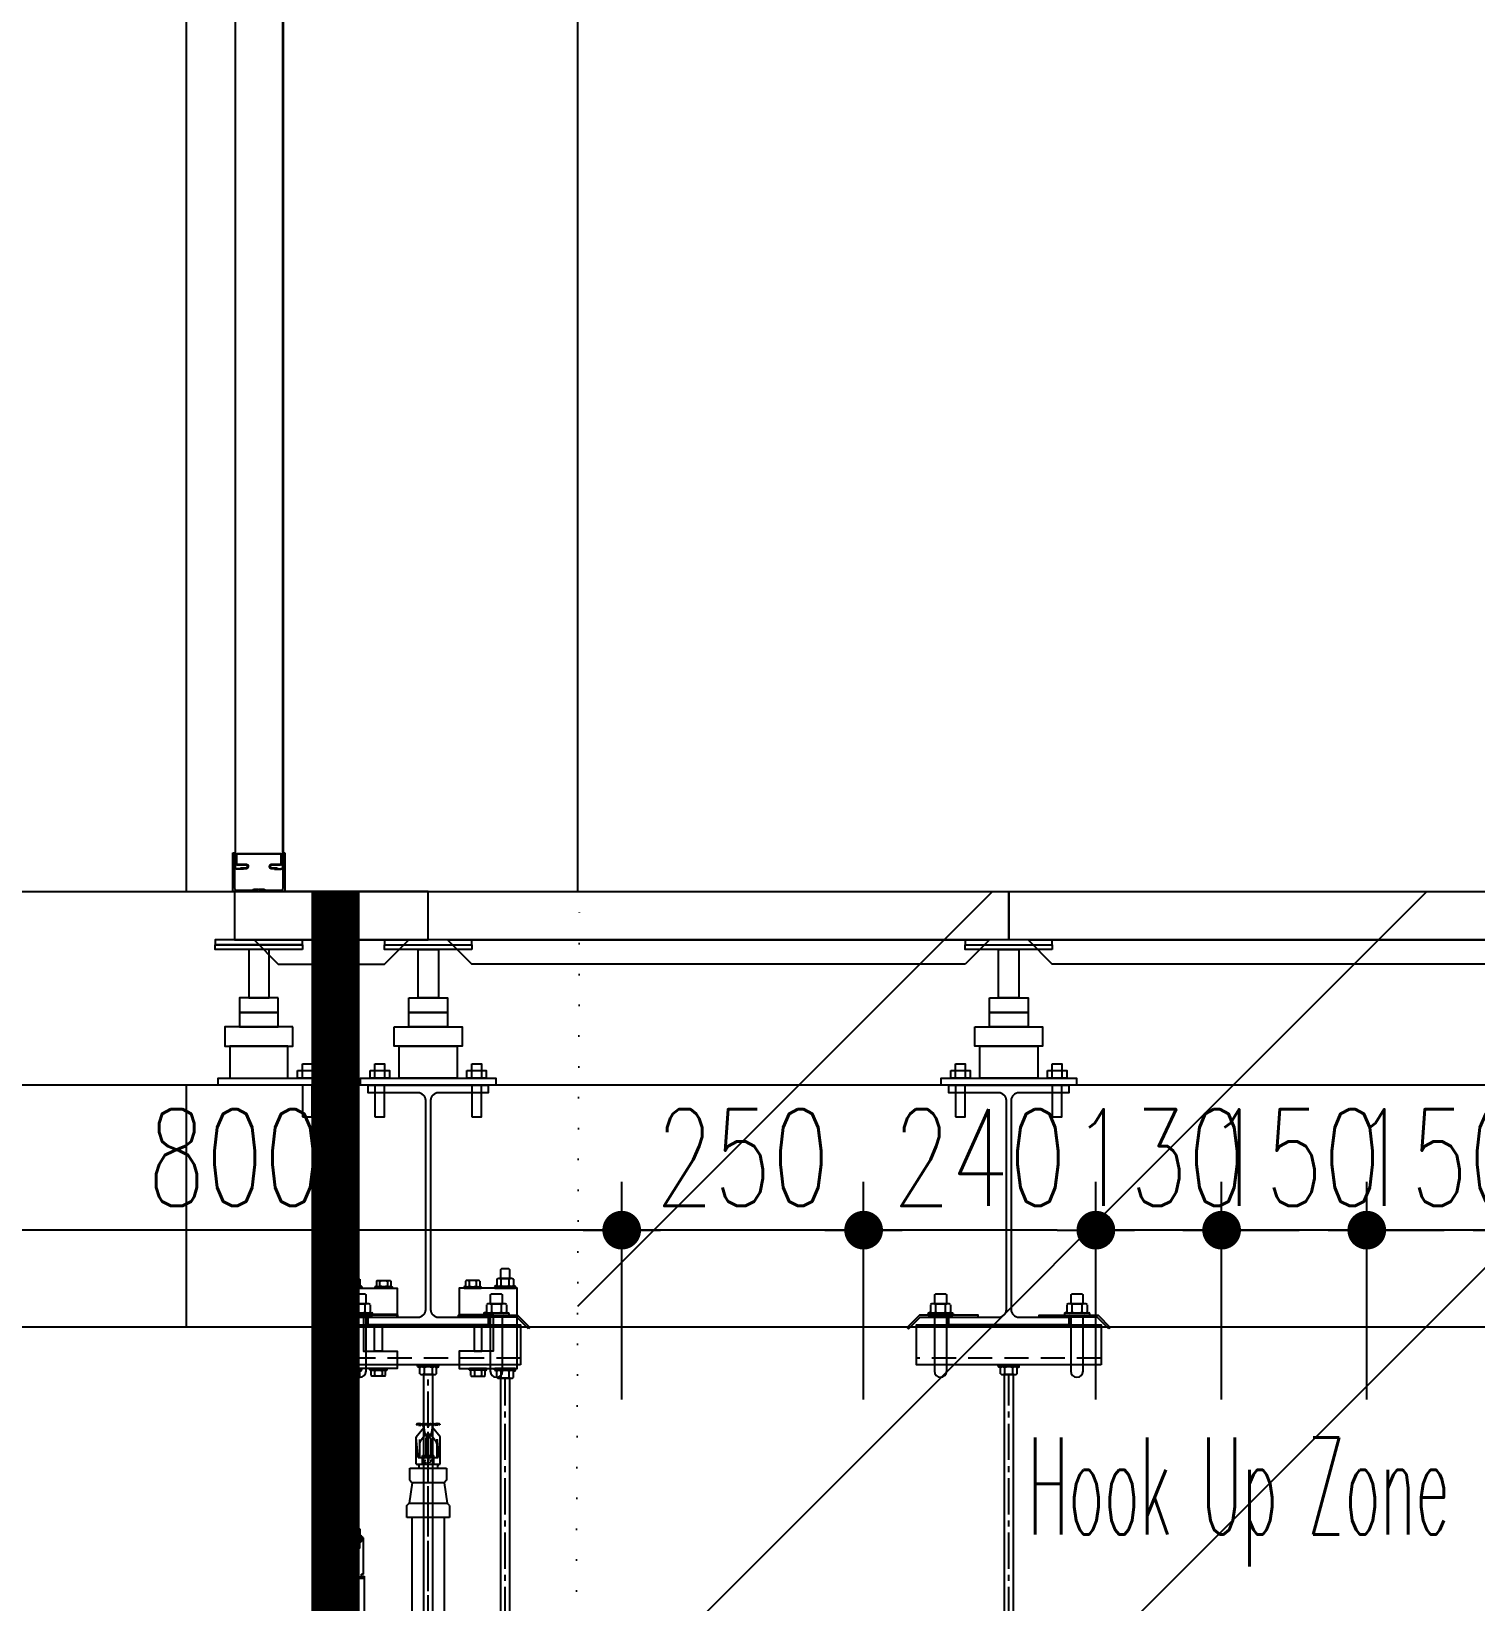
# Model space of a CAD drawing. Header units: millimetres. Extents: x -192235 to 515711, y 45168 to 947868.
# Drawn here: x 160190 to 161682, y 465966 to 467589 of the extents above; entities that cross this region are included whole.
import ezdxf
from ezdxf.enums import TextEntityAlignment as Align

# ---------------------------------------------------------------- set-up
doc = ezdxf.new("R2010")
doc.units = ezdxf.units.MM
doc.header["$LTSCALE"] = 1000
doc.header["$PDMODE"] = 1
for name, pattern in [('CENTER2', [1.125, 0.75, -0.125, 0.125, -0.125]), ('DOT2', [3.175, 0, -3.175]), ('HIDDEN', [0.375, 0.25, -0.125]), ('TPH12-SEC-@20-1$0$CENTERK5', [6.916, 6.667, -0.083, 0.083, -0.083])]:
    doc.linetypes.add(name, pattern=pattern)
for name, color, linetype in [('0-LEVEL LINE', 4, 'DOT2'), ('0-tool', 1, 'Continuous'), ('FS-EQ', 10, 'Continuous'), ('FS-LINE', 10, 'Continuous'), ('FS-Support-1', 2, 'Continuous'), ('LED-Light-L25', 7, 'Continuous'), ('LIGHTING', 2, 'Continuous'), ('LIGHTING-W', 7, 'Continuous'), ('M-DIM', 1, 'Continuous'), ('SM-SEC-Cm$0$SUPPORT', 2, 'Continuous'), ('SUPPORT', 2, 'Continuous'), ('TPH12-SEC-@20-1$0$H-SIN', 252, 'TPH12-SEC-@20-1$0$CENTERK5'), ('TPH12-SEC-@20-1$0$KABE1', 252, 'Continuous'), ('TPH12-SEC-@20-1$0$STEEL-NEDA', 252, 'Continuous'), ('TPH12-SEC-@20-1$0$STEEL3', 252, 'Continuous'), ('WY-J-D', 2, 'Continuous'), ('WY-J-U', 2, 'Continuous'), ('YCD-Xfa-Sec-24$0$partition-S', 3, 'Continuous'), ('YCD-Xfa-Sec-24$0$Raised Floor', 1, 'Continuous'), ('YCD-Xfa-Sec-24$0$SEC-RF', 1, 'Continuous'), ('YFM1P-短$0$M-FOUN', 252, 'Continuous')]:
    doc.layers.add(name, color=color, linetype=linetype)
doc.styles.add('aa-txt', font='simplex.shx', dxfattribs={"width": 0.7, "bigfont": 'chineset.shx'})
doc.styles.add('ROMAND', font='romand', dxfattribs={"height": 5})
doc.dimstyles.new('50-DIM', dxfattribs={"dimscale": 50, "dimtxt": 2, "dimasz": 0.8, "dimexe": 1, "dimexo": 1, "dimgap": 0.5, "dimtad": 1, "dimdec": 0, "dimdsep": 46, "dimtxsty": 'aa-txt', "dimblk": 'DOT', "dimcen": 5, "dimclrd": 256, "dimclre": 256, "dimclrt": 256, "dimadec": 0, "dimazin": 0, "dimtfac": 1, "dimtdec": 0, "dimtix": 1, "dimtmove": 2, "dimatfit": 3, "dimldrblk": 'DOT', "dimfxl": 1, "dimtolj": 1, "dimtzin": 0, "dimarcsym": 0})

# ---------------------------------------------------------------- blocks, each defined once
blk = doc.blocks.new('TPH12-SEC-@20-1')
at = {"layer": 'TPH12-SEC-@20-1$0$H-SIN'}
blk.add_line((83854.8, 466700), (201769.6, 466700), dxfattribs=at)
at = {"layer": 'TPH12-SEC-@20-1$0$KABE1'}
blk.add_lwpolyline([(162390, 466700), (162390, 466500), (154600, 466500), (154600, 466700), (162390, 466700)], dxfattribs=at)
at = {"layer": 'TPH12-SEC-@20-1$0$STEEL-NEDA'}
for points in [[(160538, 466500), (160662, 466500), (160662, 466492), (160610.5, 466492, 0.414214), (160602.5, 466484), (160602.5, 466268, 0.414214), (160610.5, 466260), (160662, 466260), (160662, 466252), (160538, 466252), (160538, 466260), (160589.5, 466260, 0.414214), (160597.5, 466268), (160597.5, 466484, 0.414214), (160589.5, 466492), (160538, 466492)], [(161138, 466500), (161262, 466500), (161262, 466492), (161210.5, 466492, 0.414214), (161202.5, 466484), (161202.5, 466268, 0.414214), (161210.5, 466260), (161262, 466260), (161262, 466252), (161138, 466252), (161138, 466260), (161189.5, 466260, 0.414214), (161197.5, 466268), (161197.5, 466484, 0.414214), (161189.5, 466492), (161138, 466492)]]:
    blk.add_lwpolyline(points, format="xyb", close=True, dxfattribs=at)
at = {"layer": 'TPH12-SEC-@20-1$0$STEEL3'}
for p, q in [((160350, 475650), (160350, 466700)), ((160350, 466500), (160350, 466250)), ((160000, 466250), (175000, 466250))]:
    blk.add_line(p, q, dxfattribs=at)
blk = doc.blocks.new('DOT')
at = {"color": 0}
blk.add_line((-1, 0), (1, 0), dxfattribs=at)
at = {"color": 3, "const_width": 0.5}
blk.add_lwpolyline([(-0.25, 0, 1), (0.25, 0, 1)], format="xyb", close=True, dxfattribs=at)
blk = doc.blocks.new('*D106')
at = {"layer": 'DEFPOINTS', "color": 0, "transparency": 16777216}
for p in [(160000, 466350), (160000, 466125), (160800, 466125)]:
    blk.add_point(p, dxfattribs=at)
at = {"layer": 'M-DIM', "lineweight": -2, "transparency": 16777216}
for p, q in [((160000, 466175), (160000, 466400)), ((160800, 466175), (160800, 466400)), ((160760, 466350), (160040, 466350))]:
    blk.add_line(p, q, dxfattribs=at)
at = {"layer": 'M-DIM', "lineweight": -2, "transparency": 16777216, "xscale": 40, "yscale": 40, "zscale": 40, "rotation": 180}
blk.add_blockref('DOT', (160000, 466350), dxfattribs=at)
at = {"layer": 'M-DIM', "lineweight": -2, "transparency": 16777216, "xscale": 40, "yscale": 40, "zscale": 40}
blk.add_blockref('DOT', (160800, 466350), dxfattribs=at)
at = {"layer": 'M-DIM', "transparency": 16777216, "insert": (160400, 466425), "char_height": 100, "attachment_point": 5, "style": 'aa-txt'}
blk.add_mtext('\\A1;800', dxfattribs=at)
blk = doc.blocks.new('_Dot')
at = {"color": 0, "linetype": 'ByBlock', "lineweight": -2}
blk.add_line((-0.5, 0), (-1, 0), dxfattribs=at)
at = {"color": 0, "linetype": 'ByBlock', "const_width": 0.5}
blk.add_lwpolyline([(-0.25, 0, 1), (0.25, 0, 1)], format="xyb", close=True, dxfattribs=at)
blk = doc.blocks.new('*D107')
at = {"layer": 'DEFPOINTS', "color": 0, "transparency": 16777216}
for p in [(160800, 466350), (160800, 466125), (161050, 466125)]:
    blk.add_point(p, dxfattribs=at)
at = {"layer": 'M-DIM', "lineweight": -2, "transparency": 16777216}
for p, q in [((160800, 466175), (160800, 466400)), ((161050, 466175), (161050, 466400)), ((161010, 466350), (160840, 466350))]:
    blk.add_line(p, q, dxfattribs=at)
at = {"layer": 'M-DIM', "lineweight": -2, "transparency": 16777216, "xscale": 40, "yscale": 40, "zscale": 40, "rotation": 180}
blk.add_blockref('DOT', (160800, 466350), dxfattribs=at)
at = {"layer": 'M-DIM', "lineweight": -2, "transparency": 16777216, "xscale": 40, "yscale": 40, "zscale": 40}
blk.add_blockref('DOT', (161050, 466350), dxfattribs=at)
at = {"layer": 'M-DIM', "transparency": 16777216, "insert": (160925, 466425), "char_height": 100, "attachment_point": 5, "style": 'aa-txt'}
blk.add_mtext('\\A1;250', dxfattribs=at)
blk = doc.blocks.new('*D117')
at = {"layer": 'DEFPOINTS', "color": 0, "transparency": 16777216}
for p in [(161050, 466350), (161050, 466125), (161290, 466125)]:
    blk.add_point(p, dxfattribs=at)
at = {"layer": 'M-DIM', "lineweight": -2, "transparency": 16777216}
for p, q in [((161050, 466175), (161050, 466400)), ((161290, 466175), (161290, 466400)), ((161250, 466350), (161090, 466350))]:
    blk.add_line(p, q, dxfattribs=at)
at = {"layer": 'M-DIM', "lineweight": -2, "transparency": 16777216, "xscale": 40, "yscale": 40, "zscale": 40, "rotation": 180}
blk.add_blockref('DOT', (161050, 466350), dxfattribs=at)
at = {"layer": 'M-DIM', "lineweight": -2, "transparency": 16777216, "xscale": 40, "yscale": 40, "zscale": 40}
blk.add_blockref('DOT', (161290, 466350), dxfattribs=at)
at = {"layer": 'M-DIM', "transparency": 16777216, "insert": (161170, 466425), "char_height": 100, "attachment_point": 5, "style": 'aa-txt'}
blk.add_mtext('\\A1;240', dxfattribs=at)
blk = doc.blocks.new('*D110')
at = {"layer": 'DEFPOINTS', "color": 0, "transparency": 16777216}
for p in [(161290, 466350), (161290, 466125), (161420, 466125)]:
    blk.add_point(p, dxfattribs=at)
at = {"layer": 'M-DIM', "lineweight": -2, "transparency": 16777216}
for p, q in [((161290, 466175), (161290, 466400)), ((161420, 466175), (161420, 466400)), ((161250, 466350), (161210, 466350)), ((161420, 466350), (161290, 466350)), ((161460, 466350), (161500, 466350))]:
    blk.add_line(p, q, dxfattribs=at)
at = {"layer": 'M-DIM', "lineweight": -2, "transparency": 16777216, "xscale": 40, "yscale": 40, "zscale": 40}
blk.add_blockref('DOT', (161290, 466350), dxfattribs=at)
at = {"layer": 'M-DIM', "lineweight": -2, "transparency": 16777216, "xscale": 40, "yscale": 40, "zscale": 40, "rotation": 180}
blk.add_blockref('DOT', (161420, 466350), dxfattribs=at)
at = {"layer": 'M-DIM', "transparency": 16777216, "insert": (161355, 466425), "char_height": 100, "attachment_point": 5, "style": 'aa-txt'}
blk.add_mtext('\\A1;130', dxfattribs=at)
blk = doc.blocks.new('*D111')
at = {"layer": 'DEFPOINTS', "color": 0, "transparency": 16777216}
for p in [(161420, 466350), (161420, 466125), (161570, 466125)]:
    blk.add_point(p, dxfattribs=at)
at = {"layer": 'M-DIM', "lineweight": -2, "transparency": 16777216}
for p, q in [((161420, 466175), (161420, 466400)), ((161570, 466175), (161570, 466400)), ((161380, 466350), (161340, 466350)), ((161570, 466350), (161420, 466350)), ((161610, 466350), (161650, 466350))]:
    blk.add_line(p, q, dxfattribs=at)
at = {"layer": 'M-DIM', "lineweight": -2, "transparency": 16777216, "xscale": 40, "yscale": 40, "zscale": 40}
blk.add_blockref('DOT', (161420, 466350), dxfattribs=at)
at = {"layer": 'M-DIM', "lineweight": -2, "transparency": 16777216, "xscale": 40, "yscale": 40, "zscale": 40, "rotation": 180}
blk.add_blockref('DOT', (161570, 466350), dxfattribs=at)
at = {"layer": 'M-DIM', "transparency": 16777216, "insert": (161495, 466425), "char_height": 100, "attachment_point": 5, "style": 'aa-txt'}
blk.add_mtext('\\A1;150', dxfattribs=at)
blk = doc.blocks.new('*D112')
at = {"layer": 'DEFPOINTS', "color": 0, "transparency": 16777216}
for p in [(161570, 466350), (161570, 466125), (161720, 466125)]:
    blk.add_point(p, dxfattribs=at)
at = {"layer": 'M-DIM', "lineweight": -2, "transparency": 16777216}
for p, q in [((161570, 466175), (161570, 466400)), ((161720, 466175), (161720, 466400)), ((161530, 466350), (161490, 466350)), ((161720, 466350), (161570, 466350)), ((161760, 466350), (161800, 466350))]:
    blk.add_line(p, q, dxfattribs=at)
at = {"layer": 'M-DIM', "lineweight": -2, "transparency": 16777216, "xscale": 40, "yscale": 40, "zscale": 40}
blk.add_blockref('DOT', (161570, 466350), dxfattribs=at)
at = {"layer": 'M-DIM', "lineweight": -2, "transparency": 16777216, "xscale": 40, "yscale": 40, "zscale": 40, "rotation": 180}
blk.add_blockref('DOT', (161720, 466350), dxfattribs=at)
at = {"layer": 'M-DIM', "transparency": 16777216, "insert": (161645, 466425), "char_height": 100, "attachment_point": 5, "style": 'aa-txt'}
blk.add_mtext('\\A1;150', dxfattribs=at)
blk = doc.blocks.new('YFM1P-短')
at = {"layer": 'YFM1P-短$0$M-FOUN', "color": 2, "const_width": 50}
blk.add_lwpolyline([(129495.9, 465616.6), (129495.9, 466700)], dxfattribs=at)
blk = doc.blocks.new('SP-H-1')
at = {"layer": 'FS-EQ'}
for p, q in [((-1.25, 5.5), (-1.25, 8.29)), ((-1.24, 8.35), (-0.45, 9.3)), ((-1.02, 6.2), (-1.24, 8.25)), ((-1.21, 9.66), (-1.21, 9.57)), ((-1.21, 9.66), (-1.13, 9.66)), ((-1.21, 9.57), (-1.13, 9.57)), ((-1.13, 9.66), (-1.13, 9.57)), ((-1.13, 9.63), (-1.13, 9.57)), ((-0.99, 9.62), (-0.77, 9.61)), ((-0.99, 9.62), (-0.99, 9.53)), ((-0.99, 9.53), (-0.77, 9.52)), ((-0.83, 9.7), (0.83, 9.7)), ((-0.3, 8.55), (-0.79, 7.9)), ((-0.77, 9.61), (-0.77, 9.52)), ((-0.62, 9.61), (-0.35, 9.61)), ((-0.62, 9.61), (-0.62, 9.52)), ((-0.62, 9.52), (-0.35, 9.52)), ((-0.35, 9.61), (-0.35, 9.52)), ((-0.32, 8.6), (0.32, 8.6)), ((-0.3, 8.55), (0.3, 8.55)), ((-0.25, 8.16), (-0.25, 6.4)), ((-0.14, 9.6), (-0.13, 9.66)), ((-0.14, 9.61), (0.14, 9.61)), ((-0.14, 9.61), (-0.14, 9.52)), ((-0.14, 9.52), (0.14, 9.52)), ((0.14, 9.6), (0.13, 9.66)), ((0.14, 9.61), (0.14, 9.52)), ((0.25, 8.16), (0.25, 6.4)), ((0.3, 8.55), (0.79, 7.9)), ((0.35, 9.61), (0.35, 9.52)), ((0.62, 9.61), (0.35, 9.61)), ((0.62, 9.52), (0.35, 9.52)), ((1.24, 8.35), (0.45, 9.3)), ((0.62, 9.61), (0.62, 9.52)), ((0.99, 9.62), (0.77, 9.61)), ((0.77, 9.61), (0.77, 9.52)), ((0.99, 9.53), (0.77, 9.52)), ((0.99, 9.62), (0.99, 9.53)), ((1.03, 6.2), (1.24, 8.25)), ((1.13, 9.66), (1.13, 9.57)), ((1.22, 9.66), (1.13, 9.66)), ((1.13, 9.63), (1.13, 9.57)), ((1.22, 9.57), (1.13, 9.57)), ((1.22, 9.66), (1.22, 9.57)), ((1.22, 9.6), (1.22, 9.57)), ((1.25, 5.5), (1.25, 8.29)), ((-0.9, 8.07), (-0.9, 6.2)), ((0.9, 8.1), (0.9, 6.2)), ((-1.9, 5.1), (1.9, 5.1)), ((-1.25, 5.5), (1.25, 5.5)), ((-1.02, 6.2), (1.03, 6.2)), ((-0.6, 5.5), (-0.6, 6.4)), ((-0.6, 6.4), (0.6, 6.4)), ((0.6, 5.5), (0.6, 6.4))]:
    blk.add_line(p, q, dxfattribs=at)
for centre, radius, start, end in [((-1.11, 8.29), 0.139, 157.0298, 197.1193), ((-0.93, 8.75), 0.955, 84.0829, 107.6622), ((-0.92, 9.1), 0.592, 87.634, 110.8646), ((-0.74, 9.01), 0.681, 107.7143, 125.0736), ((-0.75, 9.26), 0.433, 91.8537, 123.1257), ((-0.83, 9.35), 0.347, 78.6251, 99.8563), ((-0.49, 9.38), 0.315, 104.4487, 153.9759), ((-0.6, 9.46), 0.226, 88.1263, 139.7268), ((-0.46, 9.49), 0.204, 100.0382, 141.9173), ((-0.56, 8.91), 0.784, 84.9677, 92.2638), ((2.27, 9.44), 2.72, 178.7323, 199.1653), ((-0.26, 9.6), 0.0861, 105.0543, 169.5675), ((-0.09, 9.48), 0.262, 131.7568, 170.5499), ((-0.23, 9.53), 0.161, 53.7998, 110.9693), ((-0.21, 9.56), 0.123, 53.4161, 115.819), ((0, 8.12), 0.254, 10.4828, 169.5172), ((-0.03, 8.43), 0.184, 139.0501, 221.9684), ((0.23, 9.53), 0.161, 69.0307, 126.2002), ((0.21, 9.56), 0.123, 64.181, 126.5839), ((0.03, 8.43), 0.184, 318.6569, 40.9499), ((0.09, 9.48), 0.262, 9.4501, 48.2432), ((0.26, 9.6), 0.0861, 10.4325, 74.9457), ((-2.27, 9.44), 2.72, 340.8347, 1.2677), ((0.56, 8.91), 0.784, 87.7362, 95.0323), ((0.46, 9.49), 0.204, 38.0827, 79.9618), ((0.49, 9.38), 0.315, 26.0241, 75.5513), ((0.6, 9.46), 0.226, 40.2732, 91.8737), ((0.83, 9.35), 0.347, 80.1437, 101.3749), ((0.75, 9.26), 0.433, 56.8743, 88.1463), ((0.93, 8.75), 0.955, 72.3378, 95.9171), ((0.92, 9.1), 0.592, 69.1354, 92.366), ((0.74, 9.01), 0.681, 54.9264, 72.2857), ((1.11, 8.29), 0.139, 342.8807, 22.9702), ((-0.51, 7.64), 0.388, 136.5249, 182.9908), ((0.51, 7.64), 0.388, 357.0092, 43.4751), ((-1.24, 5.27), 0.303, 326.9119, 50.7686), ((1.33, 5.25), 0.371, 138.0713, 204.2482)]:
    blk.add_arc(centre, radius, start, end, dxfattribs=at)
at = {"layer": 'FS-LINE'}
for p, q in [((-1.9, 3.85), (-1.9, 5.1)), ((-1.9, 5.1), (1.9, 5.1)), ((1.9, 5.1), (1.9, 3.85)), ((-1.65, 3.6), (-1.95, 1.5)), ((-1.9, 3.85), (-1.65, 3.6)), ((1.9, 3.85), (1.65, 3.6)), ((1.65, 3.6), (1.95, 1.5)), ((-2.2, 1.25), (-1.95, 1.5)), ((-2.2, 0), (-2.2, 1.25)), ((2.2, 0), (-2.2, 0)), ((2.2, 1.25), (1.95, 1.5)), ((2.2, 1.25), (2.2, 0))]:
    blk.add_line(p, q, dxfattribs=at)
for points in [[(1.65, 3.6), (-1.65, 3.6)], [(-1.95, 1.5), (1.95, 1.5)]]:
    blk.add_lwpolyline(points, dxfattribs=at)
at = {"layer": 'FS-EQ', "style": 'ROMAND'}
blk.add_text('V27', height=0.35, rotation=180, dxfattribs=at).set_placement((0.01, 5.84), align=Align.MIDDLE)
blk = doc.blocks.new('Nut-M10')
for p, q in [((-10.9, 1.5), (-10.9, 0.5)), ((-8.7, 2.8), (-10.6, 2)), ((-10.4, 2), (10.4, 2)), ((-10.4, 0), (10.4, 0)), ((-8.7, 9.2), (-8.7, 2.8)), ((6.5, 10), (-6.5, 10)), ((-4.3, 9.2), (-4.3, 2.8)), ((4.3, 2.8), (4.3, 9.2)), ((8.7, 9.2), (8.7, 2.8)), ((8.7, 2.8), (10.6, 2)), ((10.9, 1.5), (10.9, 0.5))]:
    blk.add_line(p, q)
for centre, radius, start, end in [((-10.4, 1.5), 0.5, 90, 180), ((-10.4, 0.5), 0.5, 180, 270), ((-6.5, 6.7), 3.33, 49.441, 130.559), ((-6.5, 5.3), 3.33, 229.441, 310.559), ((0, -2.1), 12.1, 69.065, 110.935), ((0, 14.1), 12.1, 249.065, 290.935), ((6.5, 6.7), 3.33, 49.441, 130.559), ((6.5, 5.3), 3.33, 229.441, 310.559), ((10.4, 1.5), 0.5, 0, 90), ((10.4, 0.5), 0.5, 270, 0)]:
    blk.add_arc(centre, radius, start, end)
blk = doc.blocks.new('Nut-M8')
for p, q in [((-8.9, 1.2), (-8.9, 0.4)), ((-7.5, 2.2), (-8.7, 1.5)), ((-8.5, 1.6), (8.6, 1.6)), ((-8.5, 0), (8.6, 0)), ((-7.5, 7.3), (-7.5, 2.2)), ((5.6, 8), (-5.6, 8)), ((-3.8, 7.3), (-3.8, 2.2)), ((3.8, 2.2), (3.8, 7.3)), ((7.5, 7.3), (7.5, 2.2)), ((7.5, 2.2), (8.7, 1.5)), ((9, 1.2), (9, 0.4))]:
    blk.add_line(p, q)
for centre, radius, start, end in [((-8.5, 1.2), 0.4, 90, 180), ((-8.5, 0.4), 0.4, 180, 270), ((-5.6, 5), 3.03, 51.7868, 128.2132), ((-5.6, 4.6), 3.03, 231.7868, 308.2132), ((0, -3.2), 11.2, 70.3471, 109.6529), ((0, 12.8), 11.2, 250.3471, 289.6529), ((5.6, 5), 3.03, 51.7868, 128.2132), ((5.6, 4.6), 3.03, 231.7868, 308.2132), ((8.6, 1.2), 0.4, 0, 90), ((8.6, 0.4), 0.4, 270, 0)]:
    blk.add_arc(centre, radius, start, end)
blk = doc.blocks.new('Nut-M12')
for p, q in [((-13, 1.8), (-13, 0.6)), ((-10.4, 3.3), (-12.6, 2.3)), ((-12.4, 2.4), (12.4, 2.4)), ((-12.4, 0), (12.4, 0)), ((-10.4, 11), (-10.4, 3.3)), ((7.8, 12), (-7.8, 12)), ((-5.2, 11), (-5.2, 3.3)), ((5.2, 3.3), (5.2, 11)), ((10.4, 11), (10.4, 3.3)), ((10.4, 3.3), (12.6, 2.3)), ((13, 1.8), (13, 0.6))]:
    blk.add_line(p, q)
for centre, radius, start, end in [((-12.4, 1.8), 0.6, 90, 180), ((-12.4, 0.6), 0.6, 180, 270), ((-7.8, 8), 4.03, 49.8296, 130.1704), ((-7.8, 6.4), 4.03, 229.8296, 310.1704), ((0, -2.7), 14.7, 69.2784, 110.7216), ((0, 17.1), 14.7, 249.2784, 290.7216), ((7.8, 8), 4.03, 49.8296, 130.1704), ((7.8, 6.4), 4.03, 229.8296, 310.1704), ((12.4, 1.8), 0.6, 0, 90), ((12.4, 0.6), 0.6, 270, 0)]:
    blk.add_arc(centre, radius, start, end)
blk = doc.blocks.new('FS-L25-1')
at = {"layer": 'FS-LINE'}
h = blk.add_hatch(dxfattribs=at)
h.set_pattern_fill('ANSI31', color=1, scale=15, style=0)
h.set_pattern_definition([(45, (139828.326, 401638.76), (-33.67596, 33.67596), [])])
edge = h.paths.add_edge_path()
edge.add_arc((175600, 465660.2), 30.2, 90, 270)
edge.add_arc((175600, 465645.1), 15.1, 270, 450)
edge.add_arc((175600, 465675.2), 15.1, 90, 270, ccw=False)
at = {"layer": 'FS-LINE', "color": 1, "linetype": 'CENTER2', "ltscale": 0.05}
for p, q in [((175600, 465710.3), (175600, 466150)), ((175600, 465610), (175600, 465710.3)), ((175650.2, 465660.2), (175549.8, 465660.2))]:
    blk.add_line(p, q, dxfattribs=at)
at = {"layer": 'FS-LINE'}
for p, q in [((175583.3, 465711.5), (175583.3, 466053)), ((175616.7, 465711.5), (175616.7, 466053)), ((175583.3, 465695.5), (175580.3, 465689)), ((175616.7, 465695.5), (175619.7, 465689))]:
    blk.add_line(p, q, dxfattribs=at)
blk.add_lwpolyline([(175578.5, 465695.5), (175621.5, 465695.5), (175621.5, 465711.5), (175578.5, 465711.5)], close=True, dxfattribs=at)
blk.add_lwpolyline([(175600, 465690.3, 1), (175600, 465660.2, -1), (175600, 465630, -1)], format="xyb", close=True, dxfattribs=at)
for radius in [35, 30.2]:
    blk.add_circle((175600, 465660.2), radius, dxfattribs=at)
at = {"layer": 'FS-Support-1', "linetype": 'HIDDEN', "ltscale": 0.1}
blk.add_line((175695.5, 466217.7), (175504.5, 466217.7), dxfattribs=at)
at = {"layer": 'FS-Support-1', "linetype": 'CENTER2', "ltscale": 0.05}
blk.add_line((175600, 465752), (175600, 466200.7), dxfattribs=at)
at = {"layer": 'FS-Support-1'}
for points in [[(175496.5, 466248), (175508.5, 466260), (175568.5, 466260), (175568.5, 466262), (175507.7, 466262), (175495.1, 466249.4), (175496.5, 466248)], [(175703.5, 466248), (175691.5, 466260), (175631.5, 466260), (175631.5, 466262), (175692.3, 466262), (175704.9, 466249.4), (175703.5, 466248)]]:
    blk.add_lwpolyline(points, dxfattribs=at)
for points in [[(175535.8, 466204.3), (175535.8, 466260), (175523.1, 466260), (175523.1, 466204.3, 1)], [(175676.8, 466204.3), (175676.8, 466260), (175664.1, 466260), (175664.1, 466204.3, 1)]]:
    blk.add_lwpolyline(points, format="xyb", close=True, dxfattribs=at)
at = {"layer": 'FS-Support-1', "ltscale": 0.1}
blk.add_lwpolyline([(175695.5, 466210.7), (175504.5, 466210.7), (175504.5, 466252), (175695.5, 466252)], close=True, dxfattribs=at)
at = {"layer": 'FS-Support-1'}
blk.add_lwpolyline([(175595.2, 465752), (175604.8, 465752), (175604.8, 466200.7), (175595.2, 466200.7)], close=True, dxfattribs=at)
at = {"layer": 'SUPPORT', "linetype": 'CENTER2', "ltscale": 0.05}
blk.add_line((175569.8, 465702), (175630.2, 465702), dxfattribs=at)
at = {"layer": 'SUPPORT'}
for points in [[(175524.1, 466284), (175523.1, 466283), (175523.1, 466274), (175535.8, 466274), (175535.8, 466283), (175534.8, 466284)], [(175665.1, 466284), (175664.1, 466283), (175664.1, 466274), (175676.8, 466274), (175676.8, 466283), (175675.8, 466284)], [(175622.8, 465739), (175577.2, 465739), (175566.8, 465733), (175566.8, 465687), (175563.8, 465687), (175563.8, 465734.7), (175576.4, 465742), (175623.6, 465742), (175636.2, 465734.7), (175636.2, 465687), (175633.2, 465687), (175633.2, 465733)], [(175603.8, 465719), (175604.8, 465720), (175604.8, 465729), (175595.2, 465729), (175595.2, 465720), (175596.2, 465719)], [(175569.8, 465698.1), (175569.8, 465706), (175630.2, 465706), (175630.2, 465698.1)], [(175654.2, 465705), (175653.2, 465706), (175644.2, 465706), (175644.2, 465698.1), (175653.2, 465698.1), (175654.2, 465699.1)]]:
    blk.add_lwpolyline(points, close=True, dxfattribs=at)
blk.add_lwpolyline([(175633.2, 465660.2, -1), (175566.8, 465660.2), (175566.8, 465717), (175569.8, 465717), (175569.8, 465660.2, 1), (175630.2, 465660.2), (175630.2, 465717), (175633.2, 465717)], format="xyb", close=True, dxfattribs=at)
at = {"layer": 'FS-LINE', "xscale": 10, "yscale": 10, "zscale": 10}
blk.add_blockref('SP-H-1', (175600, 466053), dxfattribs=at)
at = {"layer": 'SUPPORT'}
for name, p in [('Nut-M12', (175529.5, 466262)), ('Nut-M12', (175670.5, 466262)), ('Nut-M10', (175600, 465742))]:
    blk.add_blockref(name, p, dxfattribs=at)
for name, p, rotation in [('Nut-M10', (175600, 466210.7), 180), ('Nut-M10', (175600, 465739), 180), ('Nut-M8', (175563.8, 465702), 90), ('Nut-M8', (175636.2, 465702), 270)]:
    blk.add_blockref(name, p, dxfattribs=dict(at, rotation=rotation))
blk = doc.blocks.new('SP-L25-25')
at = {"layer": 'FS-LINE'}
blk.add_blockref('FS-L25-1', (-15000, 0), dxfattribs=at)
blk = doc.blocks.new('HG-S-r')
blk.add_lwpolyline([(0.87, 5), (0.77, 4.9), (0.77, 4), (1.73, 4), (1.73, 4.9), (1.63, 5)], close=True)
blk.add_lwpolyline([(-0.5, 0.3), (0, 0.3), (0, -3.5), (-3.5, -3.5), (-3.5, -5.3), (2.5, -5.3), (2.5, 3), (-3.5, 3), (-3.5, 0.3), (-0.5, 0.3), (-0.5, 0), (-3.5, 0), (-3.5, 0.3)])
at = {"xscale": 0.1, "yscale": 0.1, "zscale": 0.1}
for name, p in [('Nut-M8', (-2.1, 3)), ('Nut-M10', (1.25, 3))]:
    blk.add_blockref(name, p, dxfattribs=at)
at = {"xscale": 0.1, "yscale": 0.1, "zscale": 0.1, "rotation": 180}
for name, p in [('Nut-M8', (-1.55, -5.3)), ('Nut-M10', (1.25, -5.3))]:
    blk.add_blockref(name, p, dxfattribs=at)
blk = doc.blocks.new('*D300')
at = {"layer": 'DEFPOINTS', "color": 0, "transparency": 16777216}
for p in [(161720, 466350), (161720, 466125), (161820, 466125)]:
    blk.add_point(p, dxfattribs=at)
at = {"layer": 'M-DIM', "lineweight": -2, "transparency": 16777216}
for p, q in [((161720, 466175), (161720, 466400)), ((161820, 466175), (161820, 466400)), ((161680, 466350), (161640, 466350)), ((161820, 466350), (161720, 466350)), ((161860, 466350), (161900, 466350))]:
    blk.add_line(p, q, dxfattribs=at)
at = {"layer": 'M-DIM', "lineweight": -2, "transparency": 16777216, "xscale": 40, "yscale": 40, "zscale": 40}
blk.add_blockref('DOT', (161720, 466350), dxfattribs=at)
at = {"layer": 'M-DIM', "lineweight": -2, "transparency": 16777216, "xscale": 40, "yscale": 40, "zscale": 40, "rotation": 180}
blk.add_blockref('DOT', (161820, 466350), dxfattribs=at)
at = {"layer": 'M-DIM', "transparency": 16777216, "insert": (161770, 466425), "char_height": 100, "attachment_point": 5, "style": 'aa-txt'}
blk.add_mtext('\\A1;100', dxfattribs=at)
blk = doc.blocks.new('YCD-Xfa-Sec-24')
at = {"layer": 'YCD-Xfa-Sec-24$0$partition-S'}
for p, q in [((549550, 401173.3), (549550, 396724.8)), ((549550.6, 401173.2), (549550.6, 396724.8)), ((549599.4, 401173.2), (549599.4, 396724.8)), ((549549.8, 396740), (549548.3, 396740)), ((549548.3, 396740), (549548.3, 396700)), ((549549.8, 396730), (549549.3, 396738.8)), ((549549.3, 396738.8), (549549.8, 396738.8)), ((549549.8, 396738.8), (549549.8, 396740)), ((549551.1, 396737.9), (549551.1, 396728.9)), ((549551.9, 396728.9), (549551.9, 396737.9)), ((549597.4, 396739.4), (549552.6, 396739.4)), ((549552.6, 396738.6), (549597.4, 396738.6)), ((549598.1, 396737.9), (549598.1, 396728.9)), ((549598.9, 396728.9), (549598.9, 396737.9)), ((549601.8, 396740), (549600.3, 396740)), ((549600.3, 396740), (549600.3, 396738.8)), ((549600.3, 396738.8), (549600.8, 396738.8)), ((549600.8, 396738.8), (549600.3, 396730)), ((549601.8, 396700), (549601.8, 396740)), ((549549.8, 396703), (549549.8, 396730)), ((549559, 396723.6), (549551.8, 396723.6)), ((549559, 396723), (549551.8, 396723)), ((549562.2, 396728.2), (549552.6, 396728.2)), ((549552.6, 396727.4), (549562.2, 396727.4)), ((549562.2, 396724.4), (549556.1, 396724.4)), ((549556.1, 396724.4), (549556.1, 396723.6)), ((549556.1, 396723.6), (549562.2, 396723.6)), ((549559, 396723), (549559, 396723.6)), ((549563.2, 396726.4), (549563.2, 396725.4)), ((549564, 396725.4), (549564, 396726.4)), ((549586, 396726.4), (549586, 396725.4)), ((549586.8, 396725.4), (549586.8, 396726.4)), ((549597.4, 396728.2), (549587.8, 396728.2)), ((549587.8, 396727.4), (549597.4, 396727.4)), ((549593.9, 396724.4), (549587.8, 396724.4)), ((549587.8, 396723.6), (549593.9, 396723.6)), ((549591, 396723.6), (549598.2, 396723.6)), ((549591, 396723), (549591, 396723.6)), ((549591, 396723), (549598.2, 396723)), ((549593.9, 396723.6), (549593.9, 396724.4)), ((549600.3, 396730), (549600.3, 396703)), ((549551.3, 396701.5), (549549.8, 396703)), ((549600.3, 396703), (549598.8, 396701.5)), ((549548.3, 396700), (549601.8, 396700)), ((549568.5, 396701.5), (549551.3, 396701.5)), ((549570, 396702.5), (549568.5, 396701.5)), ((549574.5, 396702.5), (549570, 396702.5)), ((549575, 396702.2), (549574.5, 396702.5)), ((549575.5, 396702.5), (549575, 396702.2)), ((549580, 396702.5), (549575.5, 396702.5)), ((549581.5, 396701.5), (549580, 396702.5)), ((549598.8, 396701.5), (549581.5, 396701.5))]:
    blk.add_line(p, q, dxfattribs=at)
for centre, radius, start, end in [((549552.6, 396737.9), 1.5, 90, 180), ((549552.6, 396737.9), 0.698, 90, 180), ((549597.4, 396737.9), 1.5, 0, 90), ((549597.4, 396737.9), 0.698, 0, 90), ((549551.8, 396724.8), 1.78, 179.3327, 270.2764), ((549551.8, 396724.8), 1.2, 180, 270), ((549552.6, 396728.9), 1.5, 180, 270), ((549552.6, 396728.9), 0.698, 180, 270), ((549562.2, 396726.4), 1.79, 0, 90), ((549562.2, 396726.4), 0.997, 0, 90), ((549562.2, 396725.4), 1.79, 270, 0), ((549562.2, 396725.4), 0.997, 270, 0), ((549587.8, 396726.4), 1.79, 90, 180), ((549587.8, 396725.4), 1.79, 180, 270), ((549587.8, 396726.4), 0.997, 90, 180), ((549587.8, 396725.4), 0.997, 180, 270), ((549597.4, 396728.9), 0.698, 270, 0), ((549597.4, 396728.9), 1.5, 270, 0), ((549598.2, 396724.8), 1.8, 270, 360), ((549598.2, 396724.8), 1.2, 270, 360)]:
    blk.add_arc(centre, radius, start, end, dxfattribs=at)
at = {"layer": 'YCD-Xfa-Sec-24$0$Raised Floor'}
for points in [[(548800, 396700), (548200, 396700), (548200, 396650), (548800, 396650)], [(549400, 396700), (548800, 396700), (548800, 396650), (549400, 396650)], [(549400, 396700), (549600, 396700), (549600, 396650), (549400, 396650)], [(548245, 396625), (548755, 396625), (548780, 396650), (548220, 396650)], [(548755, 396650), (548845, 396650), (548845, 396645), (548755, 396645)], [(548755, 396640), (548845, 396640), (548845, 396645), (548755, 396645)], [(548810.5, 396640), (548789.5, 396640), (548789.5, 396590), (548810.5, 396590)], [(548845, 396625), (549355, 396625), (549380, 396650), (548820, 396650)], [(549355, 396650), (549445, 396650), (549445, 396645), (549355, 396645)], [(549355, 396640), (549445, 396640), (549445, 396645), (549355, 396645)], [(549410.5, 396640), (549389.5, 396640), (549389.5, 396590), (549410.5, 396590)], [(549555, 396625), (549445, 396625), (549420, 396650), (549580, 396650)], [(549564.5, 396640), (549585.5, 396640), (549585.5, 396590), (549564.5, 396590)], [(548820, 396590), (548780, 396590), (548780, 396575), (548820, 396575)], [(549420, 396590), (549380, 396590), (549380, 396575), (549420, 396575)], [(549555, 396590), (549595, 396590), (549595, 396575), (549555, 396575)], [(548820, 396575), (548780, 396575), (548780, 396560), (548820, 396560)], [(549420, 396575), (549380, 396575), (549380, 396560), (549420, 396560)], [(549555, 396575), (549595, 396575), (549595, 396560), (549555, 396560)], [(548835, 396560), (548765, 396560), (548765, 396540), (548835, 396540)], [(549435, 396560), (549365, 396560), (549365, 396540), (549435, 396540)], [(549540, 396560), (549610, 396560), (549610, 396540), (549540, 396540)], [(548830, 396540), (548770, 396540), (548770, 396507), (548830, 396507)], [(549430, 396540), (549370, 396540), (549370, 396507), (549430, 396507)], [(549545, 396540), (549605, 396540), (549605, 396507), (549545, 396507)], [(548760, 396515), (548740, 396515), (548740, 396507), (548760, 396507)], [(548755, 396522), (548745, 396522), (548745, 396507), (548755, 396507)], [(548860, 396515), (548840, 396515), (548840, 396507), (548860, 396507)], [(548855, 396522), (548845, 396522), (548845, 396507), (548855, 396507)], [(549360, 396515), (549340, 396515), (549340, 396507), (549360, 396507)], [(549355, 396522), (549345, 396522), (549345, 396507), (549355, 396507)], [(549460, 396515), (549440, 396515), (549440, 396507), (549460, 396507)], [(549455, 396522), (549445, 396522), (549445, 396507), (549455, 396507)], [(548730, 396500), (548870, 396500), (548870, 396507), (548730, 396507)], [(548755, 396467), (548745, 396467), (548745, 396500), (548755, 396500)], [(548855, 396467), (548845, 396467), (548845, 396500), (548855, 396500)], [(549330, 396500), (549470, 396500), (549470, 396507), (549330, 396507)], [(549355, 396467), (549345, 396467), (549345, 396500), (549355, 396500)], [(549455, 396467), (549445, 396467), (549445, 396500), (549455, 396500)]]:
    blk.add_lwpolyline(points, close=True, dxfattribs=at)
at = {"layer": 'YCD-Xfa-Sec-24$0$Raised Floor', "elevation": 0}
for points in [[(549530, 396650), (549620, 396650), (549620, 396645), (549530, 396645)], [(549535, 396515), (549515, 396515), (549515, 396507), (549535, 396507)], [(549530, 396522), (549520, 396522), (549520, 396507), (549530, 396507)], [(549505, 396500), (549617.1, 396500), (549617.1, 396507), (549505, 396507)], [(549530, 396467), (549520, 396467), (549520, 396500), (549530, 396500)]]:
    blk.add_lwpolyline(points, close=True, dxfattribs=at)
at = {"layer": 'YCD-Xfa-Sec-24$0$SEC-RF'}
blk.add_line((549530, 396645, 0), (549620, 396645, 0), dxfattribs=at)
at = {"layer": 'YCD-Xfa-Sec-24$0$SEC-RF', "elevation": 0}
blk.add_lwpolyline([(549530, 396640), (549620, 396640), (549620, 396645), (549530, 396645)], close=True, dxfattribs=at)
blk = doc.blocks.new('WY-J-U')
at = {"layer": 'WY-J-U'}
for p, q in [((-12.5, 42), (12.5, 42)), ((-12.5, 4.5), (-12.5, 42)), ((-12.5, 40.5), (12.5, 40.5)), ((12.5, 4.5), (12.5, 42)), ((-12.5, 4.5), (-10.5, 4.5)), ((-12.5, 1.5), (12.5, 1.5)), ((-12.5, 0), (-12.5, 1.5)), ((-12.5, 0), (12.5, 0)), ((-10.5, 1.5), (-10.5, 4.5)), ((10.5, 1.5), (10.5, 4.5)), ((10.5, 4.5), (12.5, 4.5)), ((12.5, 0), (12.5, 1.5))]:
    blk.add_line(p, q, dxfattribs=at)
blk = doc.blocks.new('LED-38W-W')
blk.add_circle((0, -45), 13)
at = {"layer": 'LIGHTING-W'}
for p, q in [((-15, 0), (15, 0)), ((-25, -45), (-25, -10)), ((-23, -45), (-23, -10)), ((-15, -2), (15, -2)), ((23, -10), (23, -45)), ((25, -10), (25, -45))]:
    blk.add_line(p, q, dxfattribs=at)
for centre, radius, start, end in [((-15, -10), 10, 90, 180), ((15, -10), 10, 0, 90), ((-15, -10), 8, 90, 180), ((15, -10), 8, 0, 90), ((0, -45), 25, 180, 0), ((0, -45), 23, 180, 0)]:
    blk.add_arc(centre, radius, start, end, dxfattribs=at)
blk = doc.blocks.new('Wireway-27x60')
at = {"layer": 'LIGHTING'}
for p, q in [((-13.5, 57.5), (-13.5, -2.5)), ((-10.5, 57.5), (-13.5, 57.5)), ((-13.5, 55), (13.5, 55)), ((-10.5, 56.5), (-12.5, 56.5)), ((-12.5, 56.5), (-12.5, 55)), ((-10.5, 57.5), (-10.5, 56.5)), ((13.5, 57.5), (10.5, 57.5)), ((10.5, 56.5), (10.5, 57.5)), ((12.5, 56.5), (10.5, 56.5)), ((12.5, 55), (12.5, 56.5)), ((13.5, -2.5), (13.5, 57.5)), ((-13.5, 0), (13.5, 0)), ((-12.5, 0), (-12.5, -1.5)), ((12.5, -1.5), (12.5, 0)), ((-13.5, -2.5), (-10.5, -2.5)), ((-12.5, -1.5), (-10.5, -1.5)), ((-10.5, -1.5), (-10.5, -2.5)), ((10.5, -1.5), (12.5, -1.5)), ((10.5, -2.5), (10.5, -1.5)), ((10.5, -2.5), (13.5, -2.5))]:
    blk.add_line(p, q, dxfattribs=at)
blk = doc.blocks.new('WY-J-D')
at = {"layer": 'WY-J-D'}
for p, q in [((12.5, 0), (-12.5, 0)), ((-12.5, 0), (-12.5, -1.5)), ((12.5, -1.5), (-12.5, -1.5)), ((-12.5, -4.5), (-12.5, -15)), ((-10.5, -4.5), (-12.5, -4.5)), ((12.5, -13.5), (-12.5, -13.5)), ((12.5, -15), (-12.5, -15)), ((-10.5, -1.5), (-10.5, -4.5)), ((10.5, -1.5), (10.5, -4.5)), ((12.5, -4.5), (10.5, -4.5)), ((12.5, 0), (12.5, -1.5)), ((12.5, -4.5), (12.5, -15))]:
    blk.add_line(p, q, dxfattribs=at)
blk = doc.blocks.new('LED-Light-L25')
at = {"layer": 'SM-SEC-Cm$0$SUPPORT'}
blk.add_lwpolyline([(139074.7375, 466042), (139084.2625, 466042), (139084.2625, 466197), (139074.7375, 466197)], close=True, dxfattribs=at)
at = {"layer": 'SUPPORT', "linetype": 'CENTER2', "ltscale": 0.05}
blk.add_line((139079.5, 466042), (139079.5, 466197), dxfattribs=at)
at = {"layer": 'SUPPORT'}
for points in [[(139048.53025, 466252), (139047.53025, 466251), (139047.53025, 466225), (139055.46975, 466225), (139055.46975, 466251), (139054.46975, 466252)], [(139075.7375, 466010.5), (139074.7375, 466011.5), (139074.7375, 466020.5), (139084.2625, 466020.5), (139084.2625, 466011.5), (139083.2625, 466010.5)]]:
    blk.add_lwpolyline(points, close=True, dxfattribs=at)
for name, p in [('WY-J-U', (139079.5, 465990)), ('Wireway-27x60', (139079.5, 465935)), ('WY-J-D', (139079.5, 465935)), ('LED-38W-W', (139079.5, 465920))]:
    blk.add_blockref(name, p)
at = {"layer": 'SUPPORT', "xscale": 10, "yscale": 10, "zscale": 10}
blk.add_blockref('HG-S-r', (139067, 466260), dxfattribs=at)
at = {"layer": 'SUPPORT'}
blk.add_blockref('Nut-M10', (139079.5, 466032), dxfattribs=at)
at = {"layer": 'SUPPORT', "rotation": 180}
blk.add_blockref('Nut-M10', (139079.5, 466030.5), dxfattribs=at)
blk = doc.blocks.new('Lighting-L25-25')
at = {"layer": 'LED-Light-L25', "xscale": -1}
blk.add_blockref('LED-Light-L25', (299600, 0), dxfattribs=at)

msp = doc.modelspace()

# ---------------------------------------------------------------- block references
msp.add_blockref('TPH12-SEC-@20-1', (0, 0))

# ---------------------------------------------------------------- next in the draw order: hatches: boundary and pattern name
at = {"layer": '0-LEVEL LINE', "ltscale": 0.01}
h = msp.add_hatch(dxfattribs=at)
h.set_pattern_fill('ANSI31', color=256, scale=100)
h.set_pattern_definition([(45, (51897.3, 0), (-224.5064, 224.5064), [])])
h.paths.add_polyline_path([(160756.41066, 466700), (162036.53965, 466700), (162032.71801, 465850), (160752.58902, 465850)])

# ---------------------------------------------------------------- next in the draw order: linework, layer by layer
msp.add_lwpolyline([(160756.41066, 466700), (162036.53965, 466700), (162032.71801, 465850), (160752.58902, 465850)], close=True, dxfattribs=at)
at = {"layer": '0-tool'}
msp.add_lwpolyline([(159055, 466700), (160754.49984, 466700), (160754.49984, 469500), (159055, 469500)], close=True, dxfattribs=at)
at = {"layer": 'FS-Support-1'}
for points in [[(161135.85, 466204.35), (161135.85, 466260), (161123.15, 466260), (161123.15, 466204.35, 1)], [(161276.85, 466204.35), (161276.85, 466260), (161264.15, 466260), (161264.15, 466204.35, 1)]]:
    msp.add_lwpolyline(points, format="xyb", close=True, dxfattribs=at)
at = {"layer": 'SM-SEC-Cm$0$SUPPORT'}
for points in [[(160674.7375, 465550), (160684.2625, 465550), (160684.2625, 466197), (160674.7375, 466197)], [(161195.2375, 465550), (161204.7625, 465550), (161204.7625, 466200.7), (161195.2375, 466200.7)]]:
    msp.add_lwpolyline(points, close=True, dxfattribs=at)
at = {"layer": 'SUPPORT', "linetype": 'HIDDEN', "ltscale": 0.1}
msp.add_line((161295.5, 466217.7), (161104.5, 466217.7), dxfattribs=at)
at = {"layer": 'SUPPORT', "linetype": 'CENTER2', "ltscale": 0.05}
for p, q in [((160679.5, 465550), (160679.5, 466197)), ((161200, 465550), (161200, 466200.7))]:
    msp.add_line(p, q, dxfattribs=at)
at = {"layer": 'SUPPORT'}
for points in [[(161124.15, 466284), (161123.15, 466283), (161123.15, 466274), (161135.85, 466274), (161135.85, 466283), (161134.85, 466284)], [(161265.15, 466284), (161264.15, 466283), (161264.15, 466274), (161276.85, 466274), (161276.85, 466283), (161275.85, 466284)], [(160648.53025, 466252), (160647.53025, 466251), (160647.53025, 466225), (160655.46975, 466225), (160655.46975, 466251), (160654.46975, 466252)]]:
    msp.add_lwpolyline(points, close=True, dxfattribs=at)
for points in [[(161096.53721, 466248), (161108.53721, 466260), (161168.53721, 466260), (161168.53721, 466262), (161107.70879, 466262), (161095.123, 466249.41421), (161096.53721, 466248)], [(161303.46279, 466248), (161291.46279, 466260), (161231.46279, 466260), (161231.46279, 466262), (161292.29121, 466262), (161304.877, 466249.41421), (161303.46279, 466248)]]:
    msp.add_lwpolyline(points, dxfattribs=at)
at = {"layer": 'SUPPORT', "ltscale": 0.1}
msp.add_lwpolyline([(161295.5, 466210.7), (161104.5, 466210.7), (161104.5, 466252), (161295.5, 466252)], close=True, dxfattribs=at)

# ---------------------------------------------------------------- next in the draw order: block references
at = {"xscale": -1}
for name, p in [('YFM1P-短', (290000, 0)), ('YCD-Xfa-Sec-24', (710000, 70000))]:
    msp.add_blockref(name, p, dxfattribs=at)
at = {"layer": 'FS-LINE'}
msp.add_blockref('SP-L25-25', (0, 0), dxfattribs=at)
at = {"layer": 'LED-Light-L25'}
msp.add_blockref('Lighting-L25-25', (0, 0), dxfattribs=at)
at = {"layer": 'SUPPORT', "xscale": 10, "yscale": 10, "zscale": 10}
msp.add_blockref('HG-S-r', (160667, 466260), dxfattribs=at)
at = {"layer": 'SUPPORT'}
for p in [(161129.5, 466262), (161270.5, 466262)]:
    msp.add_blockref('Nut-M12', p, dxfattribs=at)
at = {"layer": 'SUPPORT', "rotation": 180}
msp.add_blockref('Nut-M10', (161200, 466210.7), dxfattribs=at)

# ---------------------------------------------------------------- next in the draw order: texts
at = {"layer": '0-LEVEL LINE', "ltscale": 0.01, "style": 'aa-txt', "width": 0.45}
msp.add_text('Hook Up Zone', height=100, dxfattribs=at).set_placement((161437.38036, 466085.5709), align=Align.MIDDLE_CENTER)

# ---------------------------------------------------------------- next in the draw order: dimensions: what is measured, and where the dimension line sits
at = {"layer": 'M-DIM'}
for base, p1, p2, picture, middle in [((160000, 466350), (160800, 466125), (160000, 466125), '*D106', (160400, 466425)), ((160800, 466350), (161050, 466125), (160800, 466125), '*D107', (160925, 466425)), ((161050, 466350), (161290, 466125), (161050, 466125), '*D117', (161170, 466425)), ((161290, 466350), (161420, 466125), (161290, 466125), '*D110', (161355, 466425)), ((161420, 466350), (161570, 466125), (161420, 466125), '*D111', (161495, 466425)), ((161570, 466350), (161720, 466125), (161570, 466125), '*D112', (161645, 466425)), ((161720, 466350), (161820, 466125), (161720, 466125), '*D300', (161770, 466425))]:
    dim = msp.add_linear_dim(base=base, p1=p1, p2=p2, dimstyle='50-DIM', dxfattribs=at)
    dim.commit()
    dim.dimension.update_dxf_attribs({"geometry": picture, "text_midpoint": middle})

doc.saveas('drawing.dxf')
